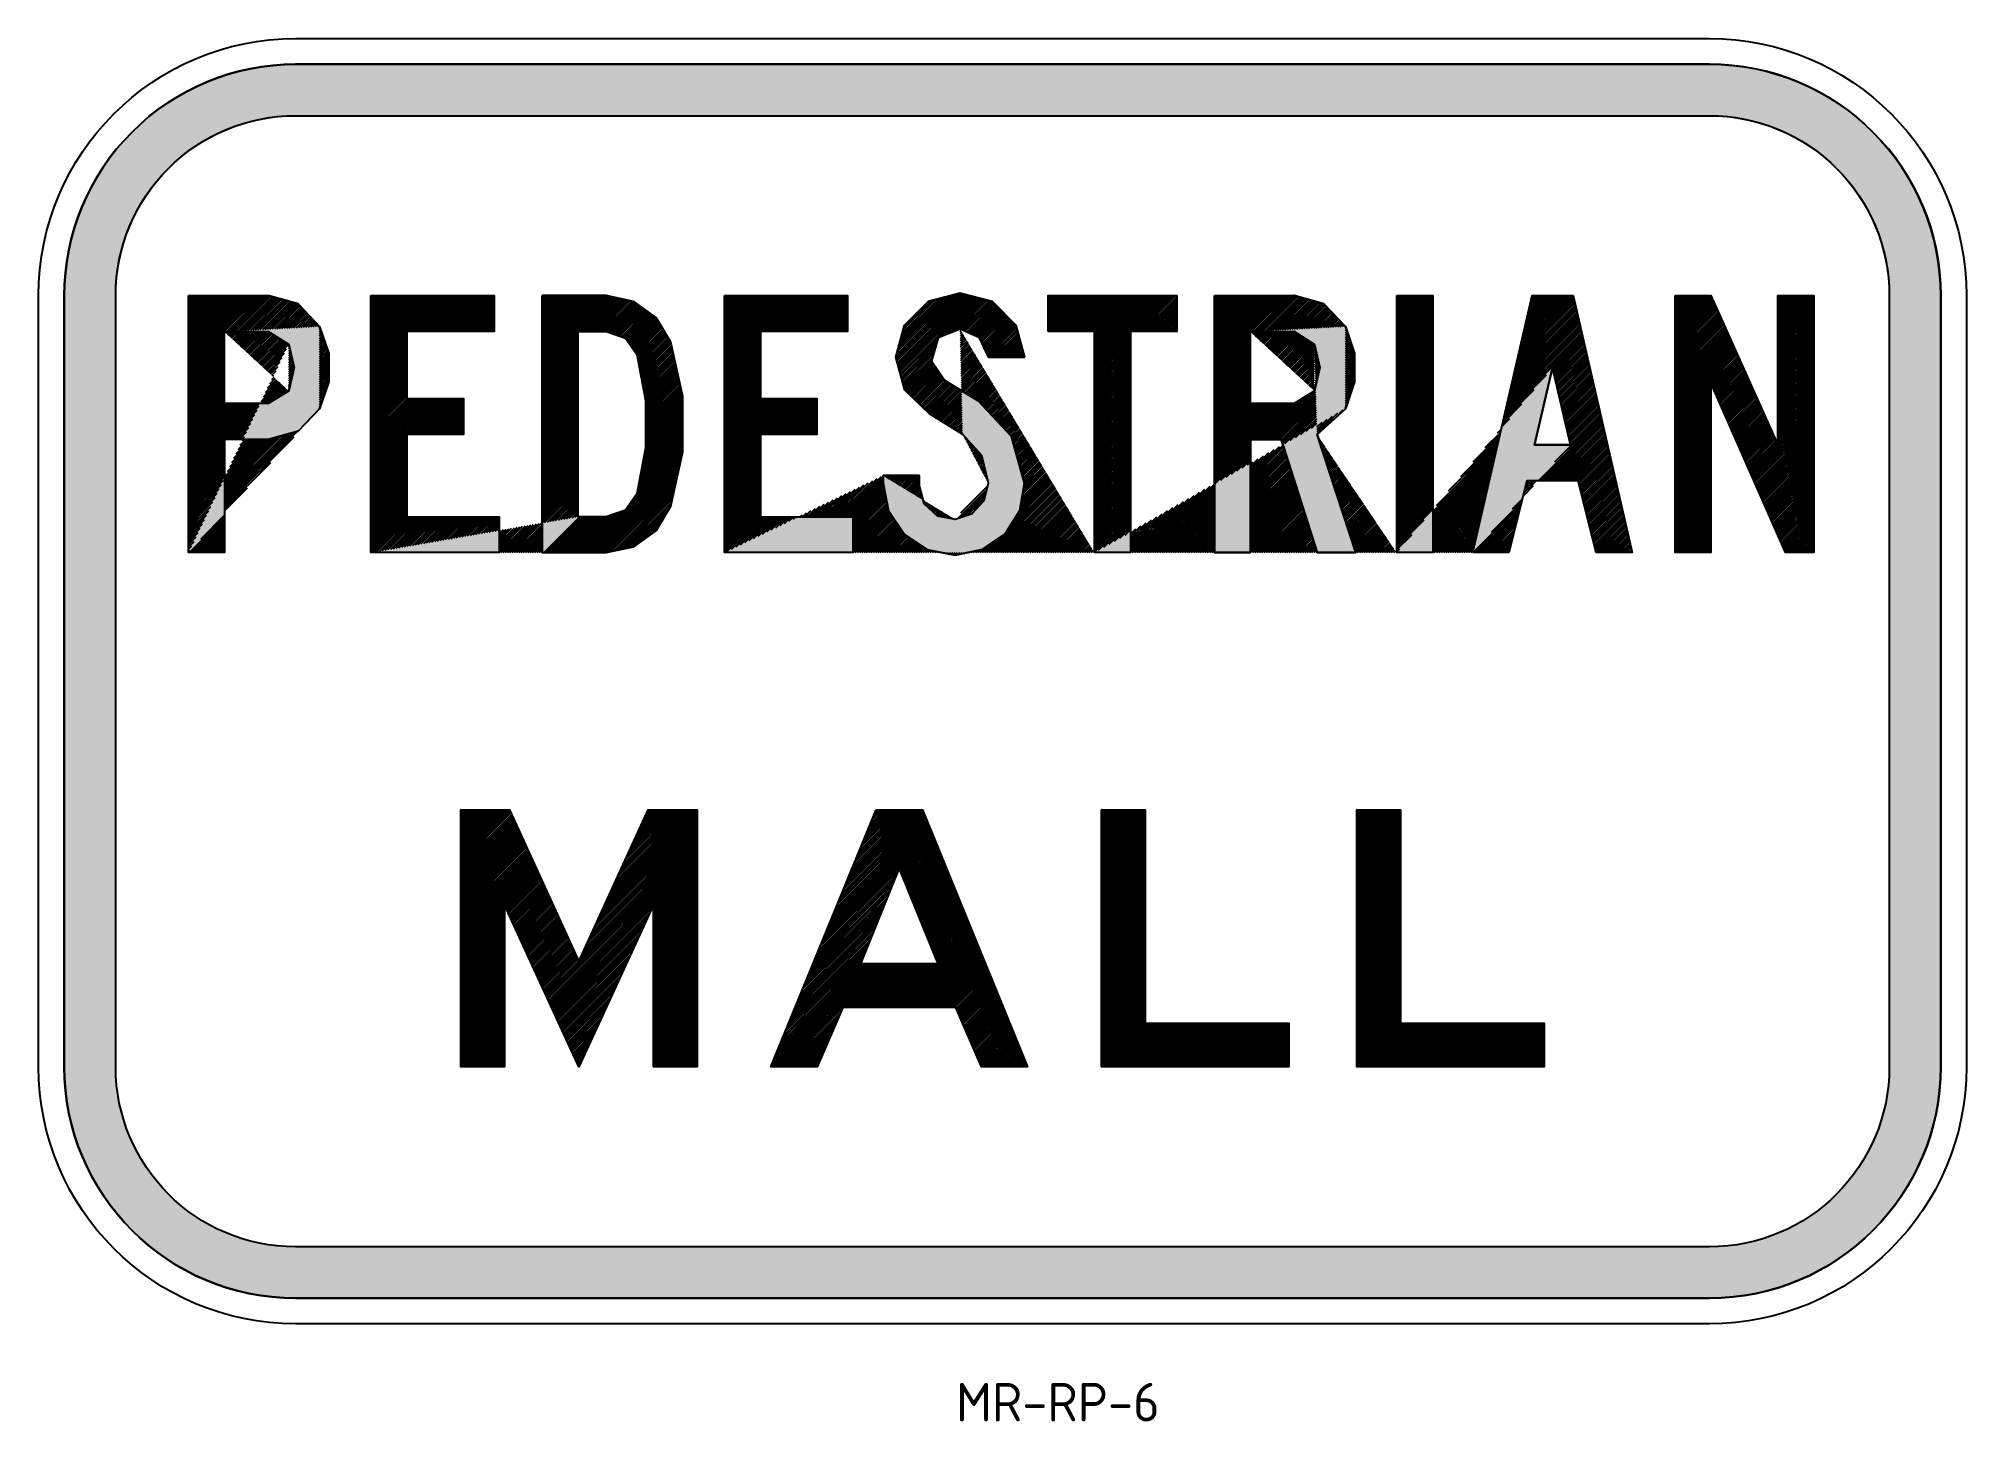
# Model space of a CAD drawing. Extents: x 120 to 270, y 133 to 241.
import ezdxf

# ---------------------------------------------------------------- set-up
doc = ezdxf.new("R2010")
doc.units = 0
doc.header["$MEASUREMENT"] = 0
doc.linetypes.add('CENTERX2', pattern=[101.60000000000001, 63.5, -12.7, 12.7, -12.7])
doc.layers.get('0').update_dxf_attribs({"linetype": 'CONTINUOUS'})
doc.layers.add('L35', color=3, linetype='CONTINUOUS')
doc.layers.add('TBLK25', color=1, linetype='CONTINUOUS')
doc.styles.add('ISO', font='iso3098b.shx')
pattern_1 = [(45, (56.5070645109837, 49.9209432487466), (-0.08838834764831843, 0.08838834764831845), [])]

msp = doc.modelspace()

# ---------------------------------------------------------------- hatches: boundary and pattern name
at = {"layer": 'L35'}
h = msp.add_hatch(color=256, dxfattribs=at)
h.paths.add_polyline_path([(267.8952661846354, 220.536701223659, 0.4142135623730956), (249.8952661846354, 238.536701223659), (139.8952661846355, 238.536701223659, 0.4142135623730954), (121.8952661846355, 220.536701223659), (121.8952661846355, 160.536701223659, 0.4142135623730951), (139.8952661846355, 142.536701223659), (249.8952661846354, 142.536701223659, 0.4142135623730951), (267.8952661846354, 160.536701223659)])
h.paths.add_polyline_path([(125.8952661846355, 220.5367012236591, -0.4142135623730948), (139.8952661846355, 234.536701223659), (249.8952661846354, 234.536701223659, -0.4142135623730951), (263.8952661846354, 220.536701223659), (263.8952661846354, 160.536701223659, -0.4142135623730951), (249.8952661846354, 146.536701223659), (139.8952661846355, 146.536701223659, -0.4142135623730948), (125.8952661846355, 160.536701223659)], flags=16)
h.paths.add_polyline_path([(131.5702646247417, 220.5420641921714), (137.7666755718989, 220.5420641921714), (140.0924517356262, 219.8884701607589), (141.7646338679413, 218.1398939208762), (142.4776455385731, 216.0433000798517), (142.4776455385731, 213.836359194563), (141.7646338679413, 211.7397653535386), (140.0924517356263, 209.9911891136558), (137.7666755718989, 209.3375950822434), (134.3713819022237, 209.3375950822434), (134.3713819022237, 200.5437844777848), (131.5702646247417, 200.5437844777848)], flags=0)
h.paths.add_polyline_path([(134.3713819022237, 212.1387123597254), (134.3713819022237, 217.7409469146894), (137.7666755718987, 217.7409469146894), (139.3624635966461, 216.7393352821352), (139.7783870711813, 214.9398296372074), (139.3624635966461, 213.1403239922796), (137.7666755718988, 212.1387123597254)], flags=0)
h.paths.add_polyline_path([(145.7541039298096, 220.5420641921714), (155.3458085466419, 220.5420641921714), (155.3458085466419, 217.7409469146894), (148.5552212072916, 217.7409469146894), (148.5552212072916, 212.5376593659122), (152.9521265095209, 212.5376593659122), (152.9521265095209, 209.7365420884302), (148.5552212072916, 209.7365420884302), (148.5552212072916, 203.3364135210926), (155.7447555528287, 203.3364135210926), (155.7447555528287, 200.5437844777848), (145.7541039298096, 200.5437844777848)], flags=0)
h.paths.add_polyline_path([(159.0721433491103, 220.5420641921714), (164.0632250435328, 220.5420641921714), (166.193771821254, 220.0921877809394), (167.959324529485, 218.8189526548113), (169.0627949721295, 216.9430529023157), (170.0049889654643, 212.7074240493959), (170.0049889654643, 208.369936386386), (169.0627949721295, 204.1427957676405), (167.9593245294851, 202.2584077809707), (166.1937718212539, 200.9851726548425), (164.0632250435329, 200.5437844777848), (159.0721433491104, 200.5437844777848)], flags=0)
h.paths.add_polyline_path([(161.8647723924182, 217.7409469146894), (164.0632250435328, 217.7409469146894), (165.565642492364, 217.2316528642381), (166.465395314828, 215.9414412697616), (167.144454048763, 212.3594064482542), (167.144454048763, 208.7179539875276), (166.465395314828, 205.1359191660205), (165.565642492364, 203.8457075715439), (164.0632250435329, 203.3364135210926), (161.8647723924182, 203.3364135210926)], flags=0)
h.paths.add_polyline_path([(152.7399206551662, 180.537016529224), (156.5426495652024, 180.537016529224), (161.9326782658117, 168.7383710271029), (167.3311952005951, 180.537016529224), (171.1339241106313, 180.537016529224), (171.1339241106313, 160.5387368148374), (167.730142206782, 160.5387368148374), (167.730142206782, 173.1437645635063), (161.9326782658117, 160.5387368148374), (156.1437025590155, 173.1437645635064), (156.1437025590155, 160.5387368148374), (152.7399206551662, 160.5387368148374)], flags=0)
h.paths.add_polyline_path([(173.2559826541782, 220.5420641921714), (182.8476872710106, 220.5420641921714), (182.8476872710106, 217.7409469146894), (176.0570999316602, 217.7409469146894), (176.0570999316603, 212.5376593659122), (180.4540052338896, 212.5376593659122), (180.4540052338896, 209.7365420884303), (176.0570999316602, 209.7365420884302), (176.0570999316603, 203.3364135210926), (183.2466342771974, 203.3364135210926), (183.2466342771974, 200.5437844777848), (173.2559826541783, 200.5437844777848)], flags=0)
h.paths.add_polyline_path([(185.6148516117958, 206.5364778047614), (188.4074806551036, 206.5364778047614), (188.4074806551036, 205.7385837923877), (188.7809629587678, 204.3719780903436), (189.8165275280187, 203.4128076286603), (191.2085979325856, 203.1411841350862), (192.5242742295847, 203.582572312144), (193.4664682229195, 204.5926721788724), (193.8059975898871, 205.9423014125682), (193.2882153052616, 208.0898246586377), (191.8027743247788, 209.7365420884302), (189.2053746674771, 211.3408183473518), (187.3040102124592, 213.1827651631505), (186.6079750101758, 215.7377236495811), (187.2700572757624, 218.2417527309665), (189.103515857387, 220.0752113125911), (191.6075449387724, 220.7372935781777), (194.1115740201578, 220.075211312591), (195.9450326017824, 218.2417527309665), (196.6071148673691, 215.7377236495811), (193.8059975898871, 215.7377236495811), (193.1184506217779, 217.2571175667606), (191.6075449387725, 217.9361763006957), (189.8844334014123, 217.2401410984123), (189.3581628826126, 215.4661001560071), (190.4107039202119, 213.9382180046532), (193.0081035775135, 212.3424299799059), (195.5885267664666, 209.5752656391207), (196.6071148673691, 205.9423014125683), (196.2506090320532, 203.8117546348471), (195.0962091843636, 201.9952725215709), (193.3221682419583, 200.7729668004878), (191.2085979325855, 200.3400668576043), (189.061074686516, 200.7559903321395), (187.2445925732399, 201.9698078190483), (186.030775086331, 203.7947781664988), (185.6148516117958, 205.9423014125684)], flags=0)
h.paths.add_polyline_path([(185.0631163904736, 180.537016529224), (188.6621276803292, 180.537016529224), (196.8532736584205, 160.5387368148374), (193.2542623685649, 160.5387368148374), (191.2595273376307, 165.1393597372472), (182.4657167331721, 165.1393597372472), (180.4624934680638, 160.5387368148374), (176.8719704123823, 160.5387368148374)], flags=0)
h.paths.add_polyline_path([(186.8626220354014, 175.9448818409883), (189.8589686988897, 168.5431416410965), (183.8662753719131, 168.5431416410966)], flags=0)
h.paths.add_polyline_path([(198.457549917342, 217.7409469146894), (198.457549917342, 220.5420641921714), (208.4482015403611, 220.5420641921714), (208.4482015403612, 217.7409469146894), (204.8491902505055, 217.7409469146894), (204.8491902505055, 200.5437844777848), (202.0565612071977, 200.5437844777848), (202.0565612071977, 217.7409469146894)], flags=0)
h.paths.add_polyline_path([(202.5913199601715, 180.537016529224), (205.9866136298467, 180.537016529224), (205.9866136298467, 163.9425187186867), (217.1825945056004, 163.9425187186867), (217.1825945056004, 160.5387368148374), (202.5913199601715, 160.5387368148374)], flags=0)
h.paths.add_polyline_path([(211.3851305646301, 220.5420641921714), (217.5815415117874, 220.5420641921714), (219.9073176755148, 219.8884701607589), (221.5794998078298, 218.1398939208763), (222.2925114784615, 216.0433000798518), (222.2925114784616, 213.836359194563), (221.5794998078298, 211.7397653535386), (219.3810471567151, 209.7365420884302), (222.3773938202034, 200.5437844777848), (219.3810471567151, 200.5437844777848), (216.5799298792331, 209.3375950822434), (214.1862478421122, 209.3375950822434), (214.1862478421122, 200.5437844777848), (211.3851305646301, 200.5437844777848)], flags=0)
h.paths.add_polyline_path([(214.1862478421122, 212.1387123597254), (214.1862478421122, 217.7409469146894), (217.5815415117873, 217.7409469146894), (219.1773295365346, 216.7393352821352), (219.5932530110698, 214.9398296372074), (219.1773295365346, 213.1403239922796), (217.5815415117873, 212.1387123597254)], flags=0)
h.paths.add_polyline_path([(225.5689698696981, 220.5420641921714), (228.3700871471801, 220.5420641921714), (228.3700871471801, 200.5437844777848), (225.5689698696981, 200.5437844777848)], flags=0)
h.paths.add_polyline_path([(222.4537879277711, 180.537016529224), (225.8490815974463, 180.537016529224), (225.8490815974463, 163.9425187186867), (237.0365742390259, 163.9425187186867), (237.0365742390259, 160.5387368148374), (222.4537879277711, 160.5387368148374)], flags=0)
h.paths.add_polyline_path([(231.5022455574554, 200.5437844777848), (236.094380245691, 220.5420641921714), (239.2944445293599, 220.5420641921714), (243.8865792175954, 200.5437844777848), (241.0939501742876, 200.5437844777848), (239.6933915355467, 206.1375307985746), (235.6954332395042, 206.1375307985746), (234.2948746007632, 200.5437844777848)], flags=0)
h.paths.add_polyline_path([(237.6986565046126, 214.9398296372075), (239.0907269091793, 208.9386480760566), (239.0822386750052, 208.9386480760566), (236.2980978658715, 208.9386480760566)], flags=0)
h.paths.add_polyline_path([(247.2224552480513, 220.5420641921714), (250.0150842913591, 220.5420641921714), (255.2183718401363, 208.9386480760566), (255.2183718401363, 220.5420641921714), (258.0110008834441, 220.5420641921714), (258.0110008834441, 200.5437844777848), (255.8125482323294, 200.5437844777848), (250.0150842913591, 213.7429886186468), (250.0150842913591, 200.5437844777848), (247.2224552480513, 200.5437844777848)], flags=0)
h = msp.add_hatch(dxfattribs=at)
h.set_pattern_fill('ANSI31', color=256, style=0)
h.set_pattern_definition(pattern_1)
h.paths.add_polyline_path([(137.7666755718988, 217.7409469146894), (137.7581873377246, 217.7409469146894)], flags=16)
edge = h.paths.add_edge_path(flags=17)
edge.add_line((134.3713819022237, 212.1387123597254), (134.3713819022237, 217.7409469146894))
edge.add_line((134.3713819022237, 217.7409469146894), (137.7666755718988, 217.7409469146894))
edge.add_line((139.3624635966461, 216.7393352821352), (137.7666755718988, 217.7409469146894))
edge.add_line((139.3624635966461, 216.7393352821352), (139.7783870711813, 214.9398296372074))
edge.add_line((139.7783870711813, 214.9398296372074), (139.3624635966461, 213.1403239922795))
edge.add_line((139.3624635966461, 213.1403239922795), (137.7666755718988, 212.1387123597254))
edge.add_line((137.7666755718988, 212.1387123597254), (134.3713819022237, 212.1387123597254))
h.paths.add_polyline_path([(137.7581873377246, 220.5420641921714), (137.7666755718988, 220.5420641921714)], flags=16)
edge = h.paths.add_edge_path()
edge.add_line((134.3713819022237, 200.5437844777848), (131.5702646247417, 200.5437844777848))
edge.add_line((131.5702646247417, 200.5437844777848), (131.5702646247417, 220.5420641921714))
edge.add_line((131.5702646247417, 220.5420641921714), (137.7666755718988, 220.5420641921714))
edge.add_line((140.0924517356263, 219.8884701607589), (137.7666755718988, 220.5420641921714))
edge.add_line((140.0924517356263, 219.8884701607589), (141.7646338679413, 218.1398939208762))
edge.add_line((141.7646338679413, 218.1398939208762), (142.4776455385731, 216.0433000798518))
edge.add_line((142.4776455385731, 216.0433000798518), (142.4776455385731, 213.836359194563))
edge.add_line((142.4776455385731, 213.836359194563), (141.7646338679413, 211.7397653535386))
edge.add_line((141.7646338679413, 211.7397653535386), (140.0924517356263, 209.9911891136559))
edge.add_line((140.0924517356263, 209.9911891136559), (137.7666755718988, 209.3375950822434))
edge.add_line((137.7666755718988, 209.3375950822434), (134.3713819022237, 209.3375950822434))
edge.add_line((134.3713819022237, 209.3375950822434), (134.3713819022237, 200.5437844777848))
edge = h.paths.add_edge_path()
edge.add_line((134.3713819022237, 217.7409469146894), (134.3628936680495, 217.7409469146894))
edge.add_line((139.3624635966461, 213.1403239922795), (139.3539753624719, 213.1403239922795))
edge.add_line((139.3624635966461, 216.7393352821352), (139.3539753624719, 216.7393352821352))
edge.add_line((131.5702646247417, 200.5437844777848), (131.5617763905675, 200.5437844777848))
edge.add_line((141.7646338679413, 211.7397653535386), (141.7561456337671, 211.7397653535386))
edge.add_line((141.7646338679413, 218.1398939208762), (141.7561456337671, 218.1398939208762))
h = msp.add_hatch(dxfattribs=at)
h.set_pattern_fill('ANSI31', color=256, style=0)
h.set_pattern_definition(pattern_1)
h.paths.add_polyline_path([(155.7447555528287, 200.5437844777848), (145.7541039298096, 200.5437844777848), (145.7541039298096, 220.5420641921714), (155.3458085466419, 220.5420641921714), (155.3458085466419, 217.7409469146894), (148.5552212072916, 217.7409469146894), (148.5552212072916, 212.5376593659122), (152.9521265095209, 212.5376593659122), (152.9521265095209, 209.7365420884302), (148.5552212072916, 209.7365420884302), (148.5552212072916, 203.3364135210926), (155.7447555528287, 203.3364135210926)])
h.paths.add_polyline_path([(161.8647723924182, 217.7409469146894), (161.8647723924182, 203.3364135210926), (164.0632250435328, 203.3364135210926), (165.565642492364, 203.8457075715439), (166.465395314828, 205.1359191660204), (167.144454048763, 208.7179539875277), (167.144454048763, 212.3594064482543), (166.465395314828, 215.9414412697616), (165.565642492364, 217.2316528642381), (164.0632250435328, 217.7409469146894)], flags=17)
h.paths.add_polyline_path([(159.0721433491103, 220.5420641921714), (159.0721433491103, 200.5437844777848), (164.0632250435328, 200.5437844777848), (166.193771821254, 200.9851726548425), (167.959324529485, 202.2584077809707), (169.0627949721295, 204.1427957676404), (170.0049889654643, 208.369936386386), (170.0049889654643, 212.707424049396), (169.0627949721295, 216.9430529023157), (167.959324529485, 218.8189526548113), (166.193771821254, 220.0921877809394), (164.0632250435328, 220.5420641921714)])
h.paths.add_polyline_path([(183.2466342771974, 200.5437844777848), (173.2559826541783, 200.5437844777848), (173.2559826541783, 220.5420641921714), (182.8476872710106, 220.5420641921714), (182.8476872710106, 217.7409469146894), (176.0570999316602, 217.7409469146894), (176.0570999316602, 212.5376593659122), (180.4540052338896, 212.5376593659122), (180.4540052338896, 209.7365420884302), (176.0570999316602, 209.7365420884302), (176.0570999316602, 203.3364135210926), (183.2466342771974, 203.3364135210926)])
h.paths.add_polyline_path([(189.1968864333031, 211.3408183473517), (189.2053746674773, 211.3408183473517)], flags=17)
edge = h.paths.add_edge_path()
edge.add_line((188.4074806551036, 206.5364778047614), (185.6148516117958, 206.5364778047614))
edge.add_line((185.6148516117958, 206.5364778047614), (185.6148516117958, 205.9423014125683))
edge.add_line((185.6148516117958, 205.9423014125683), (186.030775086331, 203.7947781664987))
edge.add_line((186.030775086331, 203.7947781664987), (187.2445925732399, 201.9698078190483))
edge.add_line((187.2445925732399, 201.9698078190483), (189.0610746865161, 200.7559903321395))
edge.add_line((189.0610746865161, 200.7559903321395), (191.2085979325856, 200.3400668576043))
edge.add_line((191.2085979325856, 200.3400668576043), (193.3221682419584, 200.7729668004878))
edge.add_line((193.3221682419584, 200.7729668004878), (195.0962091843636, 201.9952725215709))
edge.add_line((195.0962091843636, 201.9952725215709), (196.2506090320532, 203.8117546348471))
edge.add_line((196.2506090320532, 203.8117546348471), (196.6071148673691, 205.9423014125683))
edge.add_line((196.6071148673691, 205.9423014125683), (195.5885267664665, 209.5752656391207))
edge.add_line((195.5885267664665, 209.5752656391207), (193.0081035775134, 212.3424299799059))
edge.add_line((193.0081035775134, 212.3424299799059), (190.4107039202119, 213.9382180046532))
edge.add_line((189.3581628826126, 215.466100156007), (190.4107039202119, 213.9382180046532))
edge.add_line((189.8844334014123, 217.2401410984123), (189.3581628826126, 215.466100156007))
edge.add_line((191.6075449387724, 217.9361763006957), (189.8844334014123, 217.2401410984123))
edge.add_line((193.1184506217779, 217.2571175667607), (191.6075449387724, 217.9361763006957))
edge.add_line((193.8059975898871, 215.7377236495811), (193.1184506217779, 217.2571175667607))
edge.add_line((193.8059975898871, 215.7377236495811), (196.6071148673691, 215.7377236495811))
edge.add_line((196.6071148673691, 215.7377236495811), (195.9450326017824, 218.2417527309665))
edge.add_line((195.9450326017824, 218.2417527309665), (194.1115740201578, 220.0752113125911))
edge.add_line((194.1115740201578, 220.0752113125911), (191.6075449387724, 220.7372935781777))
edge.add_line((191.6075449387724, 220.7372935781777), (189.103515857387, 220.0752113125911))
edge.add_line((189.103515857387, 220.0752113125911), (187.2700572757624, 218.2417527309665))
edge.add_line((187.2700572757624, 218.2417527309665), (186.6079750101758, 215.7377236495811))
edge.add_line((186.6079750101758, 215.7377236495811), (187.3040102124592, 213.1827651631505))
edge.add_line((187.3040102124592, 213.1827651631505), (189.2053746674773, 211.3408183473517))
edge.add_line((191.8027743247787, 209.7365420884302), (189.2053746674773, 211.3408183473517))
edge.add_line((191.8027743247787, 209.7365420884302), (193.2882153052616, 208.0898246586378))
edge.add_line((193.2882153052616, 208.0898246586378), (193.8059975898871, 205.9423014125683))
edge.add_line((193.8059975898871, 205.9423014125683), (193.4664682229196, 204.5926721788724))
edge.add_line((193.4664682229196, 204.5926721788724), (192.5242742295847, 203.582572312144))
edge.add_line((192.5242742295847, 203.582572312144), (191.2085979325856, 203.1411841350863))
edge.add_line((191.2085979325856, 203.1411841350863), (189.8165275280188, 203.4128076286603))
edge.add_line((189.8165275280188, 203.4128076286603), (188.7809629587679, 204.3719780903435))
edge.add_line((188.7809629587679, 204.3719780903435), (188.4074806551036, 205.7385837923877))
edge.add_line((188.4074806551036, 205.7385837923877), (188.4074806551036, 206.5364778047614))
edge = h.paths.add_edge_path(flags=17)
edge.add_line((190.4107039202119, 213.9382180046532), (190.4022156860377, 213.9382180046532))
edge.add_line((190.4107039202119, 213.9382180046532), (190.4022156860377, 213.9382180046532))
h.paths.add_polyline_path([(204.8491902505055, 200.5437844777848), (202.0565612071977, 200.5437844777848), (202.0565612071977, 217.7409469146894), (198.457549917342, 217.7409469146894), (198.457549917342, 220.5420641921714), (208.4482015403611, 220.5420641921714), (208.4482015403611, 217.7409469146894), (204.8491902505055, 217.7409469146894)])
h.paths.add_polyline_path([(219.3810471567151, 209.7365420884302), (221.5794998078298, 211.7397653535386), (222.2925114784616, 213.836359194563), (222.2925114784616, 216.0433000798518), (221.5794998078298, 218.1398939208762), (219.9073176755148, 219.8884701607589), (217.5815415117873, 220.5420641921714), (211.3851305646301, 220.5420641921714), (211.3851305646301, 200.5437844777848), (214.1862478421122, 200.5437844777848), (214.1862478421122, 209.3375950822434), (216.5799298792331, 209.3375950822434), (219.3810471567151, 200.5437844777848), (222.3773938202034, 200.5437844777848)])
edge = h.paths.add_edge_path(flags=16)
edge.add_line((217.5815415117873, 220.5420641921714), (217.5730532776131, 220.5420641921714))
edge.add_line((217.5815415117873, 220.5420641921714), (217.5730532776131, 220.5420641921714))
h.paths.add_polyline_path([(217.5815415117873, 217.7409469146894), (217.5730532776131, 217.7409469146894)], flags=16)
edge = h.paths.add_edge_path(flags=17)
edge.add_line((214.1862478421122, 212.1387123597254), (214.1862478421122, 217.7409469146894))
edge.add_line((214.1862478421122, 217.7409469146894), (217.5815415117873, 217.7409469146894))
edge.add_line((219.1773295365346, 216.7393352821352), (217.5815415117873, 217.7409469146894))
edge.add_line((219.1773295365346, 216.7393352821352), (219.5932530110698, 214.9398296372074))
edge.add_line((219.5932530110698, 214.9398296372074), (219.1773295365346, 213.1403239922795))
edge.add_line((219.1773295365346, 213.1403239922795), (217.5815415117873, 212.1387123597254))
edge.add_line((217.5815415117873, 212.1387123597254), (214.1862478421122, 212.1387123597254))
h.paths.add_polyline_path([(228.3700871471801, 200.5437844777848), (225.5689698696981, 200.5437844777848), (225.5689698696981, 220.5420641921714), (228.3700871471801, 220.5420641921714)])
h.paths.add_polyline_path([(239.0907269091793, 208.9386480760566), (237.6986565046125, 214.9398296372074), (236.2980978658715, 208.9386480760566)], flags=16)
h.paths.add_polyline_path([(234.2948746007632, 200.5437844777848), (231.5022455574554, 200.5437844777848), (236.094380245691, 220.5420641921714), (239.2944445293599, 220.5420641921714), (243.8865792175955, 200.5437844777848), (241.0939501742877, 200.5437844777848), (239.6933915355467, 206.1375307985746), (235.6954332395042, 206.1375307985746)])
h.paths.add_polyline_path([(250.0150842913591, 200.5437844777848), (247.2224552480513, 200.5437844777848), (247.2224552480513, 220.5420641921714), (250.0150842913591, 220.5420641921714), (255.2183718401363, 208.9386480760566), (255.2183718401363, 220.5420641921714), (258.0110008834441, 220.5420641921714), (258.0110008834441, 200.5437844777848), (255.8125482323294, 200.5437844777848), (250.0150842913591, 213.7429886186469)])
edge = h.paths.add_edge_path()
edge.add_line((145.7541039298096, 200.5437844777848), (145.7456156956354, 200.5437844777848))
edge.add_line((161.8647723924182, 203.3364135210926), (161.856284158244, 203.3364135210926))
edge.add_line((159.0721433491103, 200.5437844777848), (159.0636551149362, 200.5437844777848))
edge.add_line((173.2559826541783, 200.5437844777848), (173.2474944200041, 200.5437844777848))
edge.add_line((185.6148516117958, 206.5364778047614), (185.6063633776216, 206.5364778047614))
edge.add_line((191.2085979325856, 203.1411841350863), (191.2001096984114, 203.1411841350863))
edge.add_line((193.8059975898871, 205.9423014125683), (193.7975093557129, 205.9423014125683))
edge.add_line((191.8027743247787, 209.7365420884302), (191.7942860906045, 209.7365420884302))
edge.add_line((191.6075449387724, 217.9361763006957), (191.5990567045982, 217.9361763006957))
edge.add_line((202.0565612071977, 200.5437844777848), (202.0480729730235, 200.5437844777848))
edge.add_line((221.5794998078298, 211.7397653535386), (221.5710115736556, 211.7397653535386))
edge.add_line((221.5794998078298, 218.1398939208762), (221.5710115736556, 218.1398939208762))
edge.add_line((214.1862478421122, 217.7409469146894), (214.177759607938, 217.7409469146894))
edge.add_line((219.1773295365346, 213.1403239922795), (219.1688413023604, 213.1403239922795))
edge.add_line((219.1773295365346, 216.7393352821352), (219.1688413023604, 216.7393352821352))
edge.add_line((219.3810471567151, 209.7365420884302), (219.3725589225409, 209.7365420884302))
edge.add_line((225.5689698696981, 200.5437844777848), (225.5604816355239, 200.5437844777848))
edge.add_line((237.6986565046125, 214.9398296372074), (237.6901682704383, 214.9398296372074))
edge.add_line((236.2980978658715, 208.9386480760566), (236.2896096316973, 208.9386480760566))
edge.add_line((239.0907269091793, 208.9386480760566), (239.0822386750052, 208.9386480760566))
edge.add_line((231.5022455574554, 200.5437844777848), (231.4937573232812, 200.5437844777848))
edge.add_line((247.2224552480513, 200.5437844777848), (247.2139670138771, 200.5437844777848))
h = msp.add_hatch(dxfattribs=at)
h.set_pattern_fill('ANSI31', color=256, style=0)
h.set_pattern_definition(pattern_1)
h.paths.add_polyline_path([(152.7399206551662, 160.5387368148374), (152.7399206551662, 180.537016529224), (156.5426495652024, 180.537016529224), (161.9326782658117, 168.7383710271029), (167.3311952005951, 180.537016529224), (171.1339241106313, 180.537016529224), (171.1339241106313, 160.5387368148374), (167.730142206782, 160.5387368148374), (167.730142206782, 173.1437645635064), (161.9326782658117, 160.5387368148374), (156.1437025590155, 173.1437645635064), (156.1437025590155, 160.5387368148374)])
edge = h.paths.add_edge_path()
edge.add_line((152.7399206551662, 180.537016529224), (152.731432420992, 180.537016529224))
h = msp.add_hatch(dxfattribs=at)
h.set_pattern_fill('ANSI31', color=256, style=0)
h.set_pattern_definition(pattern_1)
h.paths.add_polyline_path([(183.8662753719131, 168.5431416410966), (186.8626220354014, 175.9448818409883), (189.8589686988897, 168.5431416410966)], flags=16)
h.paths.add_polyline_path([(180.4624934680638, 160.5387368148374), (176.8719704123823, 160.5387368148374), (185.0631163904736, 180.537016529224), (188.6621276803292, 180.537016529224), (196.8532736584205, 160.5387368148374), (193.2542623685649, 160.5387368148374), (191.2595273376307, 165.1393597372472), (182.4657167331721, 165.1393597372472)])
edge = h.paths.add_edge_path()
edge.add_line((186.8626220354014, 175.9448818409883), (186.8541338012272, 175.9448818409883))
edge.add_line((176.8719704123823, 160.5387368148374), (176.8634821782081, 160.5387368148374))
h = msp.add_hatch(dxfattribs=at)
h.set_pattern_fill('ANSI31', color=256, style=0)
h.set_pattern_definition(pattern_1)
h.paths.add_polyline_path([(202.5913199601715, 160.5387368148374), (202.5913199601715, 180.537016529224), (205.9866136298467, 180.537016529224), (205.9866136298467, 163.9425187186867), (217.1825945056004, 163.9425187186867), (217.1825945056004, 160.5387368148374)])
edge = h.paths.add_edge_path()
edge.add_line((202.5913199601715, 180.537016529224), (202.5828317259973, 180.537016529224))
h = msp.add_hatch(dxfattribs=at)
h.set_pattern_fill('ANSI31', color=256, style=0)
h.set_pattern_definition(pattern_1)
h.paths.add_polyline_path([(222.4537879277711, 160.5387368148374), (222.4537879277711, 180.537016529224), (225.8490815974463, 180.537016529224), (225.8490815974463, 163.9425187186867), (237.0365742390259, 163.9425187186867), (237.0365742390259, 160.5387368148374)])
edge = h.paths.add_edge_path()
edge.add_line((222.4537879277711, 180.537016529224), (222.445299693597, 180.537016529224))

# ---------------------------------------------------------------- linework, layer by layer
at = {"color": 3}
for p, q in [((131.5702646247417, 200.5437844777848), (131.5702646247417, 220.5420641921714)), ((131.5702646247417, 220.5420641921714), (137.7666755718988, 220.5420641921714)), ((137.7666755718988, 220.5420641921714), (137.7581873377246, 220.5420641921714)), ((137.7666755718988, 220.5420641921714), (137.7581873377246, 220.5420641921714)), ((140.0924517356263, 219.8884701607589), (137.7666755718988, 220.5420641921714)), ((145.7541039298096, 200.5437844777848), (145.7541039298096, 220.5420641921714)), ((145.7541039298096, 220.5420641921714), (155.3458085466419, 220.5420641921714)), ((155.3458085466419, 220.5420641921714), (155.3458085466419, 217.7409469146894)), ((164.0632250435328, 220.5420641921714), (159.0721433491103, 220.5420641921714)), ((159.0721433491103, 220.5420641921714), (159.0721433491103, 200.5437844777848)), ((166.193771821254, 220.0921877809394), (164.0632250435328, 220.5420641921714)), ((173.2559826541783, 200.5437844777848), (173.2559826541783, 220.5420641921714)), ((173.2559826541783, 220.5420641921714), (182.8476872710106, 220.5420641921714)), ((182.8476872710106, 220.5420641921714), (182.8476872710106, 217.7409469146894)), ((191.6075449387724, 220.7372935781777), (189.103515857387, 220.0752113125911)), ((194.1115740201578, 220.0752113125911), (191.6075449387724, 220.7372935781777)), ((198.457549917342, 217.7409469146894), (198.457549917342, 220.5420641921714)), ((198.457549917342, 220.5420641921714), (208.4482015403611, 220.5420641921714)), ((208.4482015403611, 220.5420641921714), (208.4482015403611, 217.7409469146894)), ((211.3851305646301, 220.5420641921714), (211.3851305646301, 200.5437844777848)), ((211.3851305646301, 220.5420641921714), (217.5815415117873, 220.5420641921714)), ((217.5815415117873, 220.5420641921714), (217.5730532776131, 220.5420641921714)), ((217.5815415117873, 220.5420641921714), (217.5730532776131, 220.5420641921714)), ((219.9073176755148, 219.8884701607589), (217.5815415117873, 220.5420641921714)), ((225.5689698696981, 200.5437844777848), (225.5689698696981, 220.5420641921714)), ((225.5689698696981, 220.5420641921714), (228.3700871471801, 220.5420641921714)), ((228.3700871471801, 220.5420641921714), (228.3700871471801, 200.5437844777848)), ((231.5022455574554, 200.5437844777848), (236.094380245691, 220.5420641921714)), ((236.094380245691, 220.5420641921714), (239.2944445293599, 220.5420641921714)), ((239.2944445293599, 220.5420641921714), (243.8865792175955, 200.5437844777848)), ((247.2224552480513, 200.5437844777848), (247.2224552480513, 220.5420641921714)), ((247.2224552480513, 220.5420641921714), (250.0150842913591, 220.5420641921714)), ((250.0150842913591, 220.5420641921714), (255.2183718401363, 208.9386480760566)), ((255.2183718401363, 208.9386480760566), (255.2183718401363, 220.5420641921714)), ((255.2183718401363, 220.5420641921714), (258.0110008834441, 220.5420641921714)), ((258.0110008834441, 220.5420641921714), (258.0110008834441, 200.5437844777848)), ((141.7646338679413, 218.1398939208762), (140.0924517356263, 219.8884701607589)), ((167.959324529485, 218.8189526548113), (166.193771821254, 220.0921877809394)), ((189.103515857387, 220.0752113125911), (187.2700572757624, 218.2417527309665)), ((195.9450326017824, 218.2417527309665), (194.1115740201578, 220.0752113125911)), ((221.5794998078298, 218.1398939208762), (219.9073176755148, 219.8884701607589)), ((134.3713819022237, 217.7409469146894), (134.3628936680495, 217.7409469146894)), ((134.3713819022237, 217.7409469146894), (137.7666755718988, 217.7409469146894)), ((134.3713819022237, 212.1387123597254), (134.3713819022237, 217.7409469146894)), ((137.7666755718988, 217.7409469146894), (137.7581873377246, 217.7409469146894)), ((137.7666755718988, 217.7409469146894), (137.7581873377246, 217.7409469146894)), ((139.3624635966461, 216.7393352821352), (137.7666755718988, 217.7409469146894)), ((141.7646338679413, 218.1398939208762), (141.7561456337671, 218.1398939208762)), ((142.4776455385731, 216.0433000798518), (141.7646338679413, 218.1398939208762)), ((155.3458085466419, 217.7409469146894), (148.5552212072916, 217.7409469146894)), ((148.5552212072916, 217.7409469146894), (148.5552212072916, 212.5376593659122)), ((164.0632250435328, 217.7409469146894), (161.8647723924182, 217.7409469146894)), ((161.8647723924182, 217.7409469146894), (161.8647723924182, 203.3364135210926)), ((165.565642492364, 217.2316528642381), (164.0632250435328, 217.7409469146894)), ((169.0627949721295, 216.9430529023157), (167.959324529485, 218.8189526548113)), ((182.8476872710106, 217.7409469146894), (176.0570999316602, 217.7409469146894)), ((176.0570999316602, 217.7409469146894), (176.0570999316602, 212.5376593659122)), ((187.2700572757624, 218.2417527309665), (186.6079750101758, 215.7377236495811)), ((191.6075449387724, 217.9361763006957), (189.8844334014123, 217.2401410984123)), ((191.6075449387724, 217.9361763006957), (191.5990567045982, 217.9361763006957)), ((193.1184506217779, 217.2571175667607), (191.6075449387724, 217.9361763006957)), ((196.6071148673691, 215.7377236495811), (195.9450326017824, 218.2417527309665)), ((202.0565612071977, 217.7409469146894), (198.457549917342, 217.7409469146894)), ((202.0565612071977, 200.5437844777848), (202.0565612071977, 217.7409469146894)), ((208.4482015403611, 217.7409469146894), (204.8491902505055, 217.7409469146894)), ((204.8491902505055, 217.7409469146894), (204.8491902505055, 200.5437844777848)), ((214.1862478421122, 217.7409469146894), (214.177759607938, 217.7409469146894)), ((214.1862478421122, 217.7409469146894), (217.5815415117873, 217.7409469146894)), ((214.1862478421122, 212.1387123597254), (214.1862478421122, 217.7409469146894)), ((217.5815415117873, 217.7409469146894), (217.5730532776131, 217.7409469146894)), ((217.5815415117873, 217.7409469146894), (217.5730532776131, 217.7409469146894)), ((219.1773295365346, 216.7393352821352), (217.5815415117873, 217.7409469146894)), ((221.5794998078298, 218.1398939208762), (221.5710115736556, 218.1398939208762)), ((222.2925114784616, 216.0433000798518), (221.5794998078298, 218.1398939208762)), ((139.3624635966461, 216.7393352821352), (139.3539753624719, 216.7393352821352)), ((139.7783870711813, 214.9398296372074), (139.3624635966461, 216.7393352821352)), ((142.4776455385731, 213.836359194563), (142.4776455385731, 216.0433000798518)), ((166.465395314828, 215.9414412697616), (165.565642492364, 217.2316528642381)), ((170.0049889654643, 212.707424049396), (169.0627949721295, 216.9430529023157)), ((189.8844334014123, 217.2401410984123), (189.3581628826126, 215.466100156007)), ((193.8059975898871, 215.7377236495811), (193.1184506217779, 217.2571175667607)), ((219.1773295365346, 216.7393352821352), (219.1688413023604, 216.7393352821352)), ((219.5932530110698, 214.9398296372074), (219.1773295365346, 216.7393352821352)), ((222.2925114784616, 213.836359194563), (222.2925114784616, 216.0433000798518)), ((139.3624635966461, 213.1403239922795), (139.7783870711813, 214.9398296372074)), ((167.144454048763, 212.3594064482543), (166.465395314828, 215.9414412697616)), ((186.6079750101758, 215.7377236495811), (187.3040102124592, 213.1827651631505)), ((189.3581628826126, 215.466100156007), (190.4107039202119, 213.9382180046532)), ((193.8059975898871, 215.7377236495811), (196.6071148673691, 215.7377236495811)), ((219.1773295365346, 213.1403239922795), (219.5932530110698, 214.9398296372074)), ((237.6986565046125, 214.9398296372074), (236.2980978658715, 208.9386480760566)), ((237.6986565046125, 214.9398296372074), (237.6901682704383, 214.9398296372074)), ((239.0907269091793, 208.9386480760566), (237.6986565046125, 214.9398296372074)), ((137.7666755718988, 212.1387123597254), (139.3624635966461, 213.1403239922795)), ((139.3624635966461, 213.1403239922795), (139.3539753624719, 213.1403239922795)), ((141.7646338679413, 211.7397653535386), (142.4776455385731, 213.836359194563)), ((187.3040102124592, 213.1827651631505), (189.2053746674773, 211.3408183473517)), ((190.4107039202119, 213.9382180046532), (190.4022156860377, 213.9382180046532)), ((190.4107039202119, 213.9382180046532), (190.4022156860377, 213.9382180046532)), ((193.0081035775134, 212.3424299799059), (190.4107039202119, 213.9382180046532)), ((217.5815415117873, 212.1387123597254), (219.1773295365346, 213.1403239922795)), ((219.1773295365346, 213.1403239922795), (219.1688413023604, 213.1403239922795)), ((221.5794998078298, 211.7397653535386), (222.2925114784616, 213.836359194563)), ((255.8125482323294, 200.5437844777848), (250.0150842913591, 213.7429886186469)), ((250.0150842913591, 213.7429886186469), (250.0150842913591, 200.5437844777848)), ((137.7666755718988, 212.1387123597254), (134.3713819022237, 212.1387123597254)), ((140.0924517356263, 209.9911891136559), (141.7646338679413, 211.7397653535386)), ((141.7646338679413, 211.7397653535386), (141.7561456337671, 211.7397653535386)), ((148.5552212072916, 212.5376593659122), (152.9521265095209, 212.5376593659122)), ((152.9521265095209, 212.5376593659122), (152.9521265095209, 209.7365420884302)), ((167.144454048763, 208.7179539875277), (167.144454048763, 212.3594064482543)), ((170.0049889654643, 208.369936386386), (170.0049889654643, 212.707424049396)), ((176.0570999316602, 212.5376593659122), (180.4540052338896, 212.5376593659122)), ((180.4540052338896, 212.5376593659122), (180.4540052338896, 209.7365420884302)), ((195.5885267664665, 209.5752656391207), (193.0081035775134, 212.3424299799059)), ((217.5815415117873, 212.1387123597254), (214.1862478421122, 212.1387123597254)), ((219.3810471567151, 209.7365420884302), (221.5794998078298, 211.7397653535386)), ((221.5794998078298, 211.7397653535386), (221.5710115736556, 211.7397653535386)), ((189.2053746674773, 211.3408183473517), (189.1968864333031, 211.3408183473517)), ((189.2053746674773, 211.3408183473517), (189.1968864333031, 211.3408183473517)), ((191.8027743247787, 209.7365420884302), (189.2053746674773, 211.3408183473517)), ((137.7666755718988, 209.3375950822434), (134.3713819022237, 209.3375950822434)), ((134.3713819022237, 209.3375950822434), (134.3713819022237, 200.5437844777848)), ((137.7666755718988, 209.3375950822434), (140.0924517356263, 209.9911891136559)), ((152.9521265095209, 209.7365420884302), (148.5552212072916, 209.7365420884302)), ((148.5552212072916, 209.7365420884302), (148.5552212072916, 203.3364135210926)), ((166.465395314828, 205.1359191660204), (167.144454048763, 208.7179539875277)), ((180.4540052338896, 209.7365420884302), (176.0570999316602, 209.7365420884302)), ((176.0570999316602, 209.7365420884302), (176.0570999316602, 203.3364135210926)), ((191.8027743247787, 209.7365420884302), (191.7942860906045, 209.7365420884302)), ((193.2882153052616, 208.0898246586378), (191.8027743247787, 209.7365420884302)), ((196.6071148673691, 205.9423014125683), (195.5885267664665, 209.5752656391207)), ((214.1862478421122, 200.5437844777848), (214.1862478421122, 209.3375950822434)), ((214.1862478421122, 209.3375950822434), (216.5799298792331, 209.3375950822434)), ((216.5799298792331, 209.3375950822434), (219.3810471567151, 200.5437844777848)), ((219.3810471567151, 209.7365420884302), (219.3725589225409, 209.7365420884302)), ((222.3773938202034, 200.5437844777848), (219.3810471567151, 209.7365420884302)), ((236.2980978658715, 208.9386480760566), (236.2896096316973, 208.9386480760566)), ((236.2980978658715, 208.9386480760566), (239.0907269091793, 208.9386480760566)), ((239.0907269091793, 208.9386480760566), (239.0822386750052, 208.9386480760566)), ((169.0627949721295, 204.1427957676404), (170.0049889654643, 208.369936386386)), ((193.8059975898871, 205.9423014125683), (193.2882153052616, 208.0898246586378)), ((185.6148516117958, 206.5364778047614), (185.6063633776216, 206.5364778047614)), ((185.6148516117958, 206.5364778047614), (185.6148516117958, 205.9423014125683)), ((188.4074806551036, 206.5364778047614), (185.6148516117958, 206.5364778047614)), ((185.6148516117958, 205.9423014125683), (186.030775086331, 203.7947781664987)), ((188.4074806551036, 205.7385837923877), (188.4074806551036, 206.5364778047614)), ((188.4074806551036, 205.7385837923877), (188.7809629587679, 204.3719780903435)), ((193.4664682229196, 204.5926721788724), (193.8059975898871, 205.9423014125683)), ((193.8059975898871, 205.9423014125683), (193.7975093557129, 205.9423014125683)), ((196.2506090320532, 203.8117546348471), (196.6071148673691, 205.9423014125683)), ((235.6954332395042, 206.1375307985746), (234.2948746007632, 200.5437844777848)), ((239.6933915355467, 206.1375307985746), (235.6954332395042, 206.1375307985746)), ((241.0939501742877, 200.5437844777848), (239.6933915355467, 206.1375307985746)), ((165.565642492364, 203.8457075715439), (166.465395314828, 205.1359191660204)), ((167.959324529485, 202.2584077809707), (169.0627949721295, 204.1427957676404)), ((188.7809629587679, 204.3719780903435), (189.8165275280188, 203.4128076286603)), ((192.5242742295847, 203.582572312144), (193.4664682229196, 204.5926721788724)), ((148.5552212072916, 203.3364135210926), (155.7447555528287, 203.3364135210926)), ((155.7447555528287, 203.3364135210926), (155.7447555528287, 200.5437844777848)), ((161.8647723924182, 203.3364135210926), (161.856284158244, 203.3364135210926)), ((161.8647723924182, 203.3364135210926), (164.0632250435328, 203.3364135210926)), ((164.0632250435328, 203.3364135210926), (165.565642492364, 203.8457075715439)), ((176.0570999316602, 203.3364135210926), (183.2466342771974, 203.3364135210926)), ((183.2466342771974, 203.3364135210926), (183.2466342771974, 200.5437844777848)), ((186.030775086331, 203.7947781664987), (187.2445925732399, 201.9698078190483)), ((189.8165275280188, 203.4128076286603), (191.2085979325856, 203.1411841350863)), ((191.2085979325856, 203.1411841350863), (191.2001096984114, 203.1411841350863)), ((191.2085979325856, 203.1411841350863), (192.5242742295847, 203.582572312144)), ((195.0962091843636, 201.9952725215709), (196.2506090320532, 203.8117546348471)), ((166.193771821254, 200.9851726548425), (167.959324529485, 202.2584077809707)), ((187.2445925732399, 201.9698078190483), (189.0610746865161, 200.7559903321395)), ((193.3221682419584, 200.7729668004878), (195.0962091843636, 201.9952725215709)), ((131.5702646247417, 200.5437844777848), (131.5617763905675, 200.5437844777848)), ((134.3713819022237, 200.5437844777848), (131.5702646247417, 200.5437844777848)), ((145.7541039298096, 200.5437844777848), (145.7456156956354, 200.5437844777848)), ((155.7447555528287, 200.5437844777848), (145.7541039298096, 200.5437844777848)), ((159.0721433491103, 200.5437844777848), (159.0636551149362, 200.5437844777848)), ((159.0721433491103, 200.5437844777848), (164.0632250435328, 200.5437844777848)), ((164.0632250435328, 200.5437844777848), (166.193771821254, 200.9851726548425)), ((173.2559826541783, 200.5437844777848), (173.2474944200041, 200.5437844777848)), ((183.2466342771974, 200.5437844777848), (173.2559826541783, 200.5437844777848)), ((189.0610746865161, 200.7559903321395), (191.2085979325856, 200.3400668576043)), ((191.2085979325856, 200.3400668576043), (193.3221682419584, 200.7729668004878)), ((202.0565612071977, 200.5437844777848), (202.0480729730235, 200.5437844777848)), ((204.8491902505055, 200.5437844777848), (202.0565612071977, 200.5437844777848)), ((211.3851305646301, 200.5437844777848), (214.1862478421122, 200.5437844777848)), ((219.3810471567151, 200.5437844777848), (222.3773938202034, 200.5437844777848)), ((225.5689698696981, 200.5437844777848), (225.5604816355239, 200.5437844777848)), ((228.3700871471801, 200.5437844777848), (225.5689698696981, 200.5437844777848)), ((231.5022455574554, 200.5437844777848), (231.4937573232812, 200.5437844777848)), ((234.2948746007632, 200.5437844777848), (231.5022455574554, 200.5437844777848)), ((243.8865792175955, 200.5437844777848), (241.0939501742877, 200.5437844777848)), ((247.2224552480513, 200.5437844777848), (247.2139670138771, 200.5437844777848)), ((250.0150842913591, 200.5437844777848), (247.2224552480513, 200.5437844777848)), ((258.0110008834441, 200.5437844777848), (255.8125482323294, 200.5437844777848)), ((152.7399206551662, 180.537016529224), (152.731432420992, 180.537016529224)), ((152.7399206551662, 180.537016529224), (156.5426495652024, 180.537016529224)), ((152.7399206551662, 160.5387368148374), (152.7399206551662, 180.537016529224)), ((156.5426495652024, 180.537016529224), (161.9326782658117, 168.7383710271029)), ((161.9326782658117, 168.7383710271029), (167.3311952005951, 180.537016529224)), ((167.3311952005951, 180.537016529224), (171.1339241106313, 180.537016529224)), ((171.1339241106313, 180.537016529224), (171.1339241106313, 160.5387368148374)), ((176.8719704123823, 160.5387368148374), (185.0631163904736, 180.537016529224)), ((185.0631163904736, 180.537016529224), (188.6621276803292, 180.537016529224)), ((188.6621276803292, 180.537016529224), (196.8532736584205, 160.5387368148374)), ((202.5913199601715, 180.537016529224), (202.5828317259973, 180.537016529224)), ((202.5913199601715, 180.537016529224), (205.9866136298467, 180.537016529224)), ((202.5913199601715, 160.5387368148374), (202.5913199601715, 180.537016529224)), ((205.9866136298467, 180.537016529224), (205.9866136298467, 163.9425187186867)), ((222.4537879277711, 180.537016529224), (222.445299693597, 180.537016529224)), ((222.4537879277711, 180.537016529224), (225.8490815974463, 180.537016529224)), ((222.4537879277711, 160.5387368148374), (222.4537879277711, 180.537016529224)), ((225.8490815974463, 180.537016529224), (225.8490815974463, 163.9425187186867)), ((183.8662753719131, 168.5431416410966), (186.8626220354014, 175.9448818409883)), ((186.8626220354014, 175.9448818409883), (186.8541338012272, 175.9448818409883)), ((186.8626220354014, 175.9448818409883), (189.8589686988897, 168.5431416410966)), ((161.9326782658117, 160.5387368148374), (156.1437025590155, 173.1437645635064)), ((156.1437025590155, 173.1437645635064), (156.1437025590155, 160.5387368148374)), ((167.730142206782, 173.1437645635064), (161.9326782658117, 160.5387368148374)), ((167.730142206782, 160.5387368148374), (167.730142206782, 173.1437645635064)), ((189.8589686988897, 168.5431416410966), (183.8662753719131, 168.5431416410966)), ((182.4657167331721, 165.1393597372472), (180.4624934680638, 160.5387368148374)), ((191.2595273376307, 165.1393597372472), (182.4657167331721, 165.1393597372472)), ((193.2542623685649, 160.5387368148374), (191.2595273376307, 165.1393597372472)), ((205.9866136298467, 163.9425187186867), (217.1825945056004, 163.9425187186867)), ((217.1825945056004, 163.9425187186867), (217.1825945056004, 160.5387368148374)), ((225.8490815974463, 163.9425187186867), (237.0365742390259, 163.9425187186867)), ((237.0365742390259, 163.9425187186867), (237.0365742390259, 160.5387368148374)), ((156.1437025590155, 160.5387368148374), (152.7399206551662, 160.5387368148374)), ((171.1339241106313, 160.5387368148374), (167.730142206782, 160.5387368148374)), ((176.8719704123823, 160.5387368148374), (176.8634821782081, 160.5387368148374)), ((180.4624934680638, 160.5387368148374), (176.8719704123823, 160.5387368148374)), ((196.8532736584205, 160.5387368148374), (193.2542623685649, 160.5387368148374)), ((217.1825945056004, 160.5387368148374), (202.5913199601715, 160.5387368148374)), ((237.0365742390259, 160.5387368148374), (222.4537879277711, 160.5387368148374))]:
    msp.add_line(p, q, dxfattribs=at)
at = {"layer": 'L35'}
for points in [[(119.8952661846355, 160.536701223659), (119.8952661846355, 220.536701223659, -0.4142135623730951), (139.8952661846355, 240.536701223659), (249.8952661846354, 240.536701223659, -0.4142135623730949), (269.8952661846354, 220.536701223659), (269.8952661846354, 160.536701223659, -0.414213562373095), (249.8952661846354, 140.536701223659), (139.8952661846355, 140.536701223659, -0.414213562373095)], [(121.8952661846355, 160.536701223659), (121.8952661846355, 220.536701223659, -0.4142135623730956), (139.8952661846355, 238.536701223659), (249.8952661846354, 238.536701223659, -0.4142135623730951), (267.8952661846354, 220.536701223659), (267.8952661846354, 160.536701223659, -0.4142135623730949), (249.8952661846354, 142.536701223659), (139.8952661846355, 142.536701223659, -0.4142135623730949)], [(267.8952661846354, 220.536701223659, 0.4142135623730956), (249.8952661846354, 238.536701223659), (139.8952661846355, 238.536701223659, 0.4142135623730954), (121.8952661846355, 220.536701223659), (121.8952661846355, 160.536701223659, 0.4142135623730951), (139.8952661846355, 142.536701223659), (249.8952661846354, 142.536701223659, 0.4142135623730951), (267.8952661846354, 160.536701223659)], [(125.8952661846355, 160.536701223659), (125.8952661846355, 220.536701223659, -0.4142135623730954), (139.8952661846355, 234.536701223659), (249.8952661846354, 234.536701223659, -0.4142135623730944), (263.8952661846354, 220.536701223659), (263.8952661846354, 160.536701223659, -0.414213562373095), (249.8952661846354, 146.536701223659), (139.8952661846355, 146.536701223659, -0.4142135623730951)], [(125.8952661846355, 220.5367012236591, -0.4142135623730948), (139.8952661846355, 234.536701223659), (249.8952661846354, 234.536701223659, -0.4142135623730951), (263.8952661846354, 220.536701223659), (263.8952661846354, 160.536701223659, -0.4142135623730951), (249.8952661846354, 146.536701223659), (139.8952661846355, 146.536701223659, -0.4142135623730948), (125.8952661846355, 160.536701223659)]]:
    msp.add_lwpolyline(points, format="xyb", close=True, dxfattribs=at)
for points in [[(131.5702646247417, 220.5420641921714), (137.7666755718989, 220.5420641921714), (140.0924517356262, 219.8884701607589), (141.7646338679413, 218.1398939208762), (142.4776455385731, 216.0433000798517), (142.4776455385731, 213.836359194563), (141.7646338679413, 211.7397653535386), (140.0924517356263, 209.9911891136558), (137.7666755718989, 209.3375950822434), (134.3713819022237, 209.3375950822434), (134.3713819022237, 200.5437844777848), (131.5702646247417, 200.5437844777848)], [(145.7541039298096, 220.5420641921714), (155.3458085466419, 220.5420641921714), (155.3458085466419, 217.7409469146894), (148.5552212072916, 217.7409469146894), (148.5552212072916, 212.5376593659122), (152.9521265095209, 212.5376593659122), (152.9521265095209, 209.7365420884302), (148.5552212072916, 209.7365420884302), (148.5552212072916, 203.3364135210926), (155.7447555528287, 203.3364135210926), (155.7447555528287, 200.5437844777848), (145.7541039298096, 200.5437844777848)], [(159.0721433491103, 220.5420641921714), (164.0632250435328, 220.5420641921714), (166.193771821254, 220.0921877809394), (167.959324529485, 218.8189526548113), (169.0627949721295, 216.9430529023157), (170.0049889654643, 212.7074240493959), (170.0049889654643, 208.369936386386), (169.0627949721295, 204.1427957676405), (167.9593245294851, 202.2584077809707), (166.1937718212539, 200.9851726548425), (164.0632250435329, 200.5437844777848), (159.0721433491104, 200.5437844777848)], [(173.2559826541782, 220.5420641921714), (182.8476872710106, 220.5420641921714), (182.8476872710106, 217.7409469146894), (176.0570999316602, 217.7409469146894), (176.0570999316603, 212.5376593659122), (180.4540052338896, 212.5376593659122), (180.4540052338896, 209.7365420884303), (176.0570999316602, 209.7365420884302), (176.0570999316603, 203.3364135210926), (183.2466342771974, 203.3364135210926), (183.2466342771974, 200.5437844777848), (173.2559826541783, 200.5437844777848)], [(185.6148516117958, 206.5364778047614), (188.4074806551036, 206.5364778047614), (188.4074806551036, 205.7385837923877), (188.7809629587678, 204.3719780903436), (189.8165275280187, 203.4128076286603), (191.2085979325856, 203.1411841350862), (192.5242742295847, 203.582572312144), (193.4664682229195, 204.5926721788724), (193.8059975898871, 205.9423014125682), (193.2882153052616, 208.0898246586377), (191.8027743247788, 209.7365420884302), (189.2053746674771, 211.3408183473518), (187.3040102124592, 213.1827651631505), (186.6079750101758, 215.7377236495811), (187.2700572757624, 218.2417527309665), (189.103515857387, 220.0752113125911), (191.6075449387724, 220.7372935781777), (194.1115740201578, 220.075211312591), (195.9450326017824, 218.2417527309665), (196.6071148673691, 215.7377236495811), (193.8059975898871, 215.7377236495811), (193.1184506217779, 217.2571175667606), (191.6075449387725, 217.9361763006957), (189.8844334014123, 217.2401410984123), (189.3581628826126, 215.4661001560071), (190.4107039202119, 213.9382180046532), (193.0081035775135, 212.3424299799059), (195.5885267664666, 209.5752656391207), (196.6071148673691, 205.9423014125683), (196.2506090320532, 203.8117546348471), (195.0962091843636, 201.9952725215709), (193.3221682419583, 200.7729668004878), (191.2085979325855, 200.3400668576043), (189.061074686516, 200.7559903321395), (187.2445925732399, 201.9698078190483), (186.030775086331, 203.7947781664988), (185.6148516117958, 205.9423014125684)], [(198.457549917342, 217.7409469146894), (198.457549917342, 220.5420641921714), (208.4482015403611, 220.5420641921714), (208.4482015403612, 217.7409469146894), (204.8491902505055, 217.7409469146894), (204.8491902505055, 200.5437844777848), (202.0565612071977, 200.5437844777848), (202.0565612071977, 217.7409469146894)], [(211.3851305646301, 220.5420641921714), (217.5815415117874, 220.5420641921714), (219.9073176755148, 219.8884701607589), (221.5794998078298, 218.1398939208763), (222.2925114784615, 216.0433000798518), (222.2925114784616, 213.836359194563), (221.5794998078298, 211.7397653535386), (219.3810471567151, 209.7365420884302), (222.3773938202034, 200.5437844777848), (219.3810471567151, 200.5437844777848), (216.5799298792331, 209.3375950822434), (214.1862478421122, 209.3375950822434), (214.1862478421122, 200.5437844777848), (211.3851305646301, 200.5437844777848)], [(225.5689698696981, 220.5420641921714), (228.3700871471801, 220.5420641921714), (228.3700871471801, 200.5437844777848), (225.5689698696981, 200.5437844777848)], [(231.5022455574554, 200.5437844777848), (236.094380245691, 220.5420641921714), (239.2944445293599, 220.5420641921714), (243.8865792175954, 200.5437844777848), (241.0939501742876, 200.5437844777848), (239.6933915355467, 206.1375307985746), (235.6954332395042, 206.1375307985746), (234.2948746007632, 200.5437844777848)], [(247.2224552480513, 220.5420641921714), (250.0150842913591, 220.5420641921714), (255.2183718401363, 208.9386480760566), (255.2183718401363, 220.5420641921714), (258.0110008834441, 220.5420641921714), (258.0110008834441, 200.5437844777848), (255.8125482323294, 200.5437844777848), (250.0150842913591, 213.7429886186468), (250.0150842913591, 200.5437844777848), (247.2224552480513, 200.5437844777848)], [(134.3713819022237, 212.1387123597254), (134.3713819022237, 217.7409469146894), (137.7666755718987, 217.7409469146894), (139.3624635966461, 216.7393352821352), (139.7783870711813, 214.9398296372074), (139.3624635966461, 213.1403239922796), (137.7666755718988, 212.1387123597254)], [(161.8647723924182, 217.7409469146894), (164.0632250435328, 217.7409469146894), (165.565642492364, 217.2316528642381), (166.465395314828, 215.9414412697616), (167.144454048763, 212.3594064482542), (167.144454048763, 208.7179539875276), (166.465395314828, 205.1359191660205), (165.565642492364, 203.8457075715439), (164.0632250435329, 203.3364135210926), (161.8647723924182, 203.3364135210926)], [(214.1862478421122, 212.1387123597254), (214.1862478421122, 217.7409469146894), (217.5815415117873, 217.7409469146894), (219.1773295365346, 216.7393352821352), (219.5932530110698, 214.9398296372074), (219.1773295365346, 213.1403239922796), (217.5815415117873, 212.1387123597254)], [(237.6986565046126, 214.9398296372075), (239.0907269091793, 208.9386480760566), (239.0822386750052, 208.9386480760566), (236.2980978658715, 208.9386480760566)], [(152.7399206551662, 180.537016529224), (156.5426495652024, 180.537016529224), (161.9326782658117, 168.7383710271029), (167.3311952005951, 180.537016529224), (171.1339241106313, 180.537016529224), (171.1339241106313, 160.5387368148374), (167.730142206782, 160.5387368148374), (167.730142206782, 173.1437645635063), (161.9326782658117, 160.5387368148374), (156.1437025590155, 173.1437645635064), (156.1437025590155, 160.5387368148374), (152.7399206551662, 160.5387368148374)], [(185.0631163904736, 180.537016529224), (188.6621276803292, 180.537016529224), (196.8532736584205, 160.5387368148374), (193.2542623685649, 160.5387368148374), (191.2595273376307, 165.1393597372472), (182.4657167331721, 165.1393597372472), (180.4624934680638, 160.5387368148374), (176.8719704123823, 160.5387368148374)], [(202.5913199601715, 180.537016529224), (205.9866136298467, 180.537016529224), (205.9866136298467, 163.9425187186867), (217.1825945056004, 163.9425187186867), (217.1825945056004, 160.5387368148374), (202.5913199601715, 160.5387368148374)], [(222.4537879277711, 180.537016529224), (225.8490815974463, 180.537016529224), (225.8490815974463, 163.9425187186867), (237.0365742390259, 163.9425187186867), (237.0365742390259, 160.5387368148374), (222.4537879277711, 160.5387368148374)], [(186.8626220354014, 175.9448818409883), (189.8589686988897, 168.5431416410965), (183.8662753719131, 168.5431416410966)]]:
    msp.add_lwpolyline(points, close=True, dxfattribs=at)

# ---------------------------------------------------------------- texts
at = {"layer": 'TBLK25', "linetype": 'CENTERX2', "style": 'ISO'}
msp.add_text('MR-RP-6', height=3, dxfattribs=at).set_placement((191.2831328130352, 132.9467536531271))

doc.saveas('drawing.dxf')
